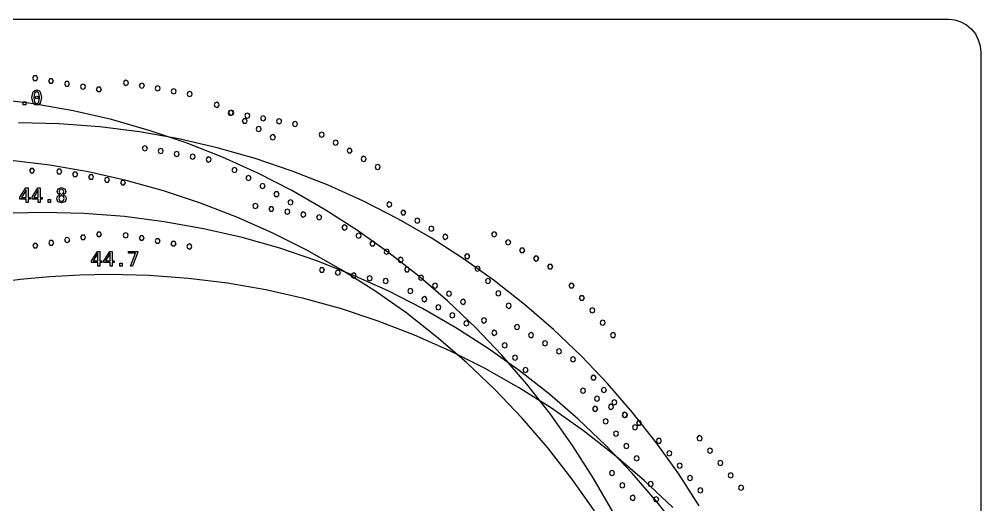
# Model space of a CAD drawing. Extents: x 0 to 302, y 3 to 305.
# Drawn here: x 151.2 to 302.2, y 228.5 to 304.7 of the extents above; entities that cross this region are included whole.
import ezdxf

# ---------------------------------------------------------------- set-up
doc = ezdxf.new("R2010")
doc.units = 0

msp = doc.modelspace()

# ---------------------------------------------------------------- linework, layer by layer
at = {"layer": '44.7', "color": 210}
msp.add_lwpolyline([(5.124733, 304.748579), (297.135278, 304.748579), (298.129654, 304.647513), (299.076751, 304.351862), (299.949954, 303.872952), (300.722652, 303.222107), (301.356214, 302.428332), (301.822408, 301.531309), (302.110208, 300.558378), (302.208591, 299.536877), (302.208591, 7.803112), (302.110208, 6.781611), (301.822408, 5.80868), (301.356214, 4.911657), (300.722652, 4.117882), (299.949954, 3.467037), (299.076751, 2.988127), (298.129654, 2.692476), (297.135278, 2.591409), (5.124733, 2.591409)], dxfattribs=at)
at = {"layer": '44.7', "color": 170}
for points in [[(163.50518, 268.291147), (163.86795, 268.291147), (163.86795, 266.782712), (164.17646, 266.782712), (164.17646, 266.528464), (163.86795, 266.528464), (163.86795, 265.976559), (163.55634, 265.976559), (163.55634, 266.528464), (162.57501, 266.528464), (162.57501, 266.82457), (163.50518, 268.291147)], [(165.41665, 268.291147), (165.77942, 268.291147), (165.77942, 266.782712), (166.08793, 266.782712), (166.08793, 266.528464), (165.77942, 266.528464), (165.77942, 265.976559), (165.46781, 265.976559), (165.46781, 266.528464), (164.48648, 266.528464), (164.48648, 266.82457), (165.41665, 268.291147)]]:
    msp.add_lwpolyline(points, close=True, dxfattribs=at)
for points in [[(163.55638, 268.005893), (162.82619, 266.782712), (163.55638, 266.782712), (163.55638, 268.005893)], [(165.46785, 268.005893), (164.73766, 266.782712), (165.46785, 266.782712), (165.46785, 268.005893)], [(168.36686, 268.291147), (169.82414, 268.291147), (169.82414, 268.157822), (168.99628, 265.976559), (168.66917, 265.976559), (169.47532, 268.027597), (168.36686, 268.027597), (168.36686, 268.291147)], [(166.99795, 266.449399), (167.38863, 266.449399), (167.38863, 265.976559), (166.99795, 265.976559), (166.99795, 266.449399)], [(165.43318, 264.64784), (160.708621, 264.559049), (156.017124, 264.294409), (151.362579, 263.856522), (146.748879, 263.247986)], [(253.821528, 228.036188), (249.329974, 232.310484), (244.652912, 236.339776), (239.800586, 240.11982), (234.783243, 243.646372), (229.611128, 246.915188), (224.294487, 249.922024), (218.843566, 252.662637), (213.268609, 255.132782), (207.579863, 257.328215), (201.787574, 259.244693), (195.901987, 260.877972), (189.933347, 262.223807), (183.891901, 263.277956), (177.787894, 264.036173), (171.631572, 264.494216), (165.43318, 264.64784), (165.43318, 264.64784)]]:
    msp.add_lwpolyline(points, dxfattribs=at)
at = {"layer": '44.8', "color": 170}
for points in [[(152.23452, 278.254411), (152.59729, 278.254411), (152.59729, 276.745976), (152.9058, 276.745976), (152.9058, 276.491728), (152.59729, 276.491728), (152.59729, 275.939824), (152.28568, 275.939824), (152.28568, 276.491728), (151.30435, 276.491728), (151.30435, 276.787834), (152.23452, 278.254411)], [(152.28572, 277.969157), (151.55553, 276.745976), (152.28572, 276.745976), (152.28572, 277.969157)], [(154.14599, 278.254411), (154.50876, 278.254411), (154.50876, 276.745976), (154.81727, 276.745976), (154.81727, 276.491728), (154.50876, 276.491728), (154.50876, 275.939824), (154.19715, 275.939824), (154.19715, 276.491728), (153.21582, 276.491728), (153.21582, 276.787834), (154.14599, 278.254411)], [(154.19719, 277.969157), (153.467, 276.745976), (154.19719, 276.745976), (154.19719, 277.969157)], [(157.56284, 277.169206), (157.24968, 277.359892), (157.13806, 277.696306), (157.32564, 278.133488), (157.83569, 278.296269), (158.34729, 278.133488), (158.53487, 277.696306), (158.4217, 277.359892), (158.11009, 277.169206), (158.46511, 276.963017), (158.58913, 276.561491), (158.38914, 276.071599), (157.83569, 275.894865), (157.28223, 276.070049), (157.0838, 276.558391), (157.20627, 276.961467), (157.56284, 277.169206), (157.56284, 277.169206)], [(157.44967, 277.66685), (157.54887, 277.383147), (157.83567, 277.285477), (158.12402, 277.383147), (158.22322, 277.66685), (158.12402, 277.955205), (157.83567, 278.054425), (157.54887, 277.953656), (157.44967, 277.666852), (157.44967, 277.66685)], [(155.72729, 276.412663), (156.11796, 276.412663), (156.11796, 275.939824), (155.72729, 275.939824), (155.72729, 276.412663)], [(157.83569, 277.038982), (157.51168, 276.921159), (157.39851, 276.590947), (157.51323, 276.257634), (157.83569, 276.139812), (158.1597, 276.256084), (158.27442, 276.590947), (158.15815, 276.921159), (157.83569, 277.038982), (157.83569, 277.038982)], [(154.94679, 274.38871), (150.222231, 274.299919)], [(255.113717, 224.178204), (251.402867, 228.900318), (247.474056, 233.435887), (243.335138, 237.777058), (238.993967, 241.915976), (234.458398, 245.844787), (229.736284, 249.555637), (224.835479, 253.040673), (219.763837, 256.29204), (214.529213, 259.301885), (209.139459, 262.062353), (203.602431, 264.56559), (197.925982, 266.803743), (192.117966, 268.768957), (186.186238, 270.453379), (180.13865, 271.849154), (173.983057, 272.948429), (167.727314, 273.743349), (161.379273, 274.226061), (154.94679, 274.38871), (154.94679, 274.38871)]]:
    msp.add_lwpolyline(points, dxfattribs=at)
at = {"layer": '44.9', "color": 170}
msp.add_lwpolyline([(241.522472, 227.540753), (237.99592, 232.558096), (234.215876, 237.410422), (230.186584, 242.087484), (225.912288, 246.579038), (221.420734, 250.853334), (216.743672, 254.882626), (211.891346, 258.66267), (206.874003, 262.189222), (201.701888, 265.458038), (196.385247, 268.464874), (190.934326, 271.205487), (185.359369, 273.675632), (179.670623, 275.871065), (173.878334, 277.787543), (167.992747, 279.420822), (162.024107, 280.766657), (155.982661, 281.820806), (149.878654, 282.579023)], dxfattribs=at)
at = {"layer": '45.0', "color": 170}
for points in [[(153.95083, 293.636525), (154.276003, 293.560561), (154.51048, 293.332668), (154.70117, 292.435048), (154.51048, 291.538979), (154.276003, 291.311085), (153.95083, 291.235121), (153.625655, 291.311085), (153.39117, 291.538979), (153.20203, 292.435048), (153.39117, 293.332668), (153.625655, 293.560561), (153.95083, 293.636525), (153.95083, 293.636525)], [(153.95083, 293.388478), (153.62371, 293.152834), (153.51674, 292.435048), (153.62371, 291.718813), (153.95083, 291.483168), (154.27794, 291.718813), (154.38646, 292.435048), (154.27794, 293.152834), (153.95083, 293.388478), (153.95083, 293.388478)], [(151.84243, 291.752919), (152.2331, 291.752919), (152.2331, 291.28008), (151.84243, 291.28008), (151.84243, 291.752919)], [(153.74464, 292.442799), (153.80354, 292.590077), (153.94772, 292.652087), (154.09654, 292.590077), (154.15854, 292.442799), (154.09654, 292.295522), (153.94772, 292.235062), (153.80199, 292.293972), (153.74459, 292.4428), (153.74464, 292.442799)], [(257.96368, 228.302407), (254.712313, 233.374049), (251.227277, 238.274854), (247.516427, 242.996968), (243.587616, 247.532537), (239.448698, 251.873708), (235.107527, 256.012626), (230.571958, 259.941437), (225.849844, 263.652287), (220.949039, 267.137323), (215.877397, 270.38869), (210.642773, 273.398535), (205.253019, 276.159003), (199.715991, 278.66224), (194.039542, 280.900393), (188.231526, 282.865607), (182.299798, 284.550029), (176.25221, 285.945804), (170.096617, 287.045079), (163.840874, 287.839999), (157.492833, 288.322711), (151.06035, 288.48536)]]:
    msp.add_lwpolyline(points, dxfattribs=at)
at = {"layer": '45.1', "color": 170}
msp.add_lwpolyline([(244.368105, 227.495903), (241.35826, 232.730527), (238.106893, 237.802169), (234.621857, 242.702974), (230.911007, 247.425088), (226.982196, 251.960657), (222.843278, 256.301828), (218.502107, 260.440746), (213.966538, 264.369557), (209.244424, 268.080407), (204.343619, 271.565443), (199.271977, 274.81681), (194.037353, 277.826655), (188.647599, 280.587123), (183.110571, 283.09036), (177.434122, 285.328513), (171.626106, 287.293727), (165.694378, 288.978149), (159.64679, 290.373924), (153.491197, 291.473199), (147.235454, 292.268119)], dxfattribs=at)
at = {"layer": 'Sketch', "color": 7}
for points in [[(154.09685, 295.486562), (153.89685, 295.832972), (153.496851, 295.832972), (153.296851, 295.486562), (153.496851, 295.140152), (153.89685, 295.140152), (154.09685, 295.486562), (154.09685, 295.486562)], [(156.598259, 295.045497), (156.398259, 295.391906), (155.99826, 295.391906), (155.79826, 295.045497), (155.99826, 294.699087), (156.398259, 294.699087), (156.598259, 295.045497), (156.598259, 295.045497)], [(159.099667, 294.604429), (158.899667, 294.950839), (158.499668, 294.950839), (158.299668, 294.604429), (158.499668, 294.258019), (158.899667, 294.258019), (159.099667, 294.604429), (159.099667, 294.604429)], [(161.601076, 294.163364), (161.483918, 294.446206), (161.201076, 294.563363), (160.918234, 294.446206), (160.801077, 294.163364), (160.918234, 293.880521), (161.201076, 293.763364), (161.483918, 293.880521), (161.601076, 294.163364), (161.601076, 294.163364)], [(168.355686, 294.760371), (168.238367, 295.042916), (167.955687, 295.159911), (167.673008, 295.042916), (167.555688, 294.760371), (167.673008, 294.477826), (167.955687, 294.360832), (168.238367, 294.477826), (168.355686, 294.760371), (168.355686, 294.760371)], [(170.857096, 294.319306), (170.739777, 294.601851), (170.457097, 294.718845), (170.174418, 294.601851), (170.057098, 294.319306), (170.174418, 294.036761), (170.457097, 293.919767), (170.739777, 294.036761), (170.857096, 294.319306), (170.857096, 294.319306)], [(164.102484, 293.722299), (163.902485, 294.068708), (163.502485, 294.068708), (163.302485, 293.722299), (163.502485, 293.375889), (163.902485, 293.375889), (164.102484, 293.722299), (164.102484, 293.722299)], [(173.358504, 293.878241), (173.241184, 294.160786), (172.958505, 294.27778), (172.675825, 294.160786), (172.558505, 293.878241), (172.675825, 293.595696), (172.958505, 293.478701), (173.241184, 293.595696), (173.358504, 293.878241), (173.358504, 293.878241)], [(175.859914, 293.437173), (175.742594, 293.719718), (175.459915, 293.836713), (175.177235, 293.719718), (175.059915, 293.437173), (175.177235, 293.154628), (175.459915, 293.037634), (175.742594, 293.154628), (175.859914, 293.437173), (175.859914, 293.437173)], [(178.361321, 292.996108), (178.244002, 293.278653), (177.961322, 293.395647), (177.678642, 293.278653), (177.561323, 292.996108), (177.678642, 292.713563), (177.961322, 292.596569), (178.244002, 292.713563), (178.361321, 292.996108), (178.361321, 292.996108)], [(182.621676, 291.297633), (182.50432, 291.580111), (182.221677, 291.697069), (181.939034, 291.580111), (181.821678, 291.297633), (181.939034, 291.015155), (182.221677, 290.898197), (182.50432, 291.015155), (182.621676, 291.297633), (182.621676, 291.297633)], [(184.821377, 290.027635), (184.704057, 290.31018), (184.421378, 290.427174), (184.138698, 290.31018), (184.021379, 290.027635), (184.138698, 289.74509), (184.421378, 289.628095), (184.704057, 289.74509), (184.821377, 290.027635), (184.821377, 290.027635)], [(184.911445, 290.053117), (184.794125, 290.335662), (184.511446, 290.452656), (184.228766, 290.335662), (184.111446, 290.053117), (184.228766, 289.770572), (184.511446, 289.653578), (184.794125, 289.770572), (184.911445, 290.053117), (184.911445, 290.053117)], [(187.412855, 289.612049), (187.295535, 289.894594), (187.012856, 290.011589), (186.730176, 289.894594), (186.612856, 289.612049), (186.730176, 289.329504), (187.012856, 289.21251), (187.295535, 289.329504), (187.412855, 289.612049), (187.412855, 289.612049)], [(187.02108, 288.757636), (186.82108, 289.104047), (186.42108, 289.104047), (186.221079, 288.757636), (186.42108, 288.411226), (186.82108, 288.411226), (187.02108, 288.757636), (187.02108, 288.757636)], [(189.914262, 289.170984), (189.796943, 289.453529), (189.514263, 289.570524), (189.231583, 289.453529), (189.114264, 289.170984), (189.231583, 288.888439), (189.514263, 288.771445), (189.796943, 288.888439), (189.914262, 289.170984), (189.914262, 289.170984)], [(192.415672, 288.729919), (192.298353, 289.012464), (192.015673, 289.129458), (191.732993, 289.012464), (191.615674, 288.729919), (191.732993, 288.447374), (192.015673, 288.33038), (192.298353, 288.447374), (192.415672, 288.729919), (192.415672, 288.729919)], [(194.91708, 288.288854), (194.79976, 288.571399), (194.51708, 288.688393), (194.234401, 288.571399), (194.117081, 288.288854), (194.234401, 288.006309), (194.51708, 287.889314), (194.79976, 288.006309), (194.91708, 288.288854), (194.91708, 288.288854)], [(189.220781, 287.487638), (189.103462, 287.770183), (188.820782, 287.887177), (188.538102, 287.770183), (188.420783, 287.487638), (188.538102, 287.205093), (188.820782, 287.088099), (189.103462, 287.205093), (189.220781, 287.487638), (189.220781, 287.487638)], [(199.084894, 286.624058), (198.967575, 286.906603), (198.684895, 287.023597), (198.402215, 286.906603), (198.284896, 286.624058), (198.402215, 286.341513), (198.684895, 286.224518), (198.967575, 286.341513), (199.084894, 286.624058), (199.084894, 286.624058)], [(191.420482, 286.21764), (191.303162, 286.500185), (191.020483, 286.617179), (190.737803, 286.500185), (190.620483, 286.21764), (190.737803, 285.935095), (191.020483, 285.8181), (191.303162, 285.935095), (191.420482, 286.21764), (191.420482, 286.21764)], [(201.284595, 285.354059), (201.167275, 285.636604), (200.884596, 285.753599), (200.601916, 285.636604), (200.484597, 285.354059), (200.601916, 285.071515), (200.884596, 284.95452), (201.167275, 285.071515), (201.284595, 285.354059), (201.284595, 285.354059)], [(171.326203, 284.47986), (171.208884, 284.762405), (170.926204, 284.8794), (170.643524, 284.762405), (170.526205, 284.47986), (170.643524, 284.197315), (170.926204, 284.080321), (171.208884, 284.197315), (171.326203, 284.47986), (171.326203, 284.47986)], [(173.827613, 284.038795), (173.710294, 284.32134), (173.427614, 284.438335), (173.144934, 284.32134), (173.027615, 284.038795), (173.144934, 283.75625), (173.427614, 283.639256), (173.710294, 283.75625), (173.827613, 284.038795), (173.827613, 284.038795)], [(176.329021, 283.59773), (176.211701, 283.880275), (175.929021, 283.997269), (175.646342, 283.880275), (175.529022, 283.59773), (175.646342, 283.315185), (175.929021, 283.198191), (176.211701, 283.315185), (176.329021, 283.59773), (176.329021, 283.59773)], [(203.484298, 284.084061), (203.284298, 284.430472), (202.884298, 284.430472), (202.684297, 284.084061), (202.884298, 283.73765), (203.284298, 283.73765), (203.484298, 284.084061), (203.484298, 284.084061)], [(178.830431, 283.156665), (178.713111, 283.43921), (178.430432, 283.556204), (178.147752, 283.43921), (178.030432, 283.156665), (178.147752, 282.87412), (178.430432, 282.757125), (178.713111, 282.87412), (178.830431, 283.156665), (178.830431, 283.156665)], [(181.331838, 282.715597), (181.214519, 282.998142), (180.931839, 283.115136), (180.649159, 282.998142), (180.53184, 282.715597), (180.649159, 282.433052), (180.931839, 282.316058), (181.214519, 282.433052), (181.331838, 282.715597), (181.331838, 282.715597)], [(205.683999, 282.814063), (205.566679, 283.096608), (205.284, 283.213602), (205.00132, 283.096608), (204.884001, 282.814063), (205.00132, 282.531518), (205.284, 282.414523), (205.566679, 282.531518), (205.683999, 282.814063), (205.683999, 282.814063)], [(153.596475, 280.970968), (153.396475, 281.317377), (152.996475, 281.317377), (152.796476, 280.970968), (152.996475, 280.624558), (153.396475, 280.624558), (153.596475, 280.970968), (153.596475, 280.970968)], [(157.885369, 280.832051), (157.685369, 281.178461), (157.28537, 281.178461), (157.08537, 280.832051), (157.28537, 280.485641), (157.685369, 280.485641), (157.885369, 280.832051), (157.885369, 280.832051)], [(185.40711, 281.084485), (185.28979, 281.36703), (185.00711, 281.484025), (184.724431, 281.36703), (184.607111, 281.084485), (184.724431, 280.80194), (185.00711, 280.684946), (185.28979, 280.80194), (185.40711, 281.084485), (185.40711, 281.084485)], [(207.8837, 281.544064), (207.76638, 281.826609), (207.483701, 281.943604), (207.201021, 281.826609), (207.083701, 281.544064), (207.201021, 281.261519), (207.483701, 281.144525), (207.76638, 281.261519), (207.8837, 281.544064), (207.8837, 281.544064)], [(160.386778, 280.390983), (160.186778, 280.737393), (159.786779, 280.737393), (159.586779, 280.390983), (159.786779, 280.044573), (160.186778, 280.044573), (160.386778, 280.390983), (160.386778, 280.390983)], [(162.888186, 279.949918), (162.688186, 280.296328), (162.288187, 280.296328), (162.088187, 279.949918), (162.288187, 279.603508), (162.688186, 279.603508), (162.888186, 279.949918), (162.888186, 279.949918)], [(165.389595, 279.508853), (165.272438, 279.791695), (164.989595, 279.908852), (164.706753, 279.791695), (164.589596, 279.508853), (164.789596, 279.162443), (165.189595, 279.162443), (165.389595, 279.508853), (165.389595, 279.508853)], [(167.891003, 279.067785), (167.691004, 279.414195), (167.291004, 279.414195), (167.091004, 279.067785), (167.291004, 278.721375), (167.691004, 278.721375), (167.891003, 279.067785), (167.891003, 279.067785)], [(187.606813, 279.814487), (187.489493, 280.097032), (187.206814, 280.214026), (186.924134, 280.097032), (186.806814, 279.814487), (186.924134, 279.531942), (187.206814, 279.414947), (187.489493, 279.531942), (187.606813, 279.814487), (187.606813, 279.814487)], [(189.806514, 278.544488), (189.689194, 278.827033), (189.406514, 278.944028), (189.123835, 278.827033), (189.006515, 278.544488), (189.123835, 278.261943), (189.406514, 278.144949), (189.689194, 278.261943), (189.806514, 278.544488), (189.806514, 278.544488)], [(192.006217, 277.27449), (191.806217, 277.620901), (191.406216, 277.620901), (191.206216, 277.27449), (191.406216, 276.928079), (191.806217, 276.928079), (192.006217, 277.27449), (192.006217, 277.27449)], [(194.205918, 276.004492), (194.088598, 276.287036), (193.805918, 276.404031), (193.523239, 276.287036), (193.405919, 276.004492), (193.523239, 275.721947), (193.805918, 275.604952), (194.088598, 275.721947), (194.205918, 276.004492), (194.205918, 276.004492)], [(188.699964, 275.398604), (188.582645, 275.681148), (188.299965, 275.798143), (188.017286, 275.681148), (187.899966, 275.398604), (188.017286, 275.116059), (188.299965, 274.999064), (188.582645, 275.116059), (188.699964, 275.398604), (188.699964, 275.398604)], [(191.201374, 274.957538), (191.001374, 275.303949), (190.601374, 275.303949), (190.401373, 274.957538), (190.601374, 274.611128), (191.001374, 274.611128), (191.201374, 274.957538), (191.201374, 274.957538)], [(193.702782, 274.516473), (193.585462, 274.799018), (193.302783, 274.916013), (193.020103, 274.799018), (192.902783, 274.516473), (193.020103, 274.233928), (193.302783, 274.116934), (193.585462, 274.233928), (193.702782, 274.516473), (193.702782, 274.516473)], [(209.719577, 275.652653), (209.602257, 275.935197), (209.319577, 276.052192), (209.036898, 275.935197), (208.919578, 275.652653), (209.036898, 275.370108), (209.319577, 275.253113), (209.602257, 275.370108), (209.719577, 275.652653), (209.719577, 275.652653)], [(196.204189, 274.075408), (196.08687, 274.357953), (195.80419, 274.474947), (195.52151, 274.357953), (195.404191, 274.075408), (195.52151, 273.792863), (195.80419, 273.675869), (196.08687, 273.792863), (196.204189, 274.075408), (196.204189, 274.075408)], [(198.705599, 273.63434), (198.58828, 273.916885), (198.3056, 274.03388), (198.02292, 273.916885), (197.905601, 273.63434), (198.02292, 273.351795), (198.3056, 273.234801), (198.58828, 273.351795), (198.705599, 273.63434), (198.705599, 273.63434)], [(211.91928, 274.382654), (211.71928, 274.729065), (211.319279, 274.729065), (211.119279, 274.382654), (211.319279, 274.036244), (211.71928, 274.036244), (211.91928, 274.382654), (211.91928, 274.382654)], [(214.118981, 273.112656), (214.001661, 273.395201), (213.718982, 273.512195), (213.436302, 273.395201), (213.318982, 273.112656), (213.436302, 272.830111), (213.718982, 272.713116), (214.001661, 272.830111), (214.118981, 273.112656), (214.118981, 273.112656)], [(202.68833, 272.036912), (202.57101, 272.319457), (202.288331, 272.436452), (202.005651, 272.319457), (201.888332, 272.036912), (202.005651, 271.754368), (202.288331, 271.637373), (202.57101, 271.754368), (202.68833, 272.036912), (202.68833, 272.036912)], [(216.318681, 271.842657), (216.201362, 272.125202), (215.918682, 272.242197), (215.636003, 272.125202), (215.518683, 271.842657), (215.636003, 271.560113), (215.918682, 271.443118), (216.201362, 271.560113), (216.318681, 271.842657), (216.318681, 271.842657)], [(159.128897, 270.06858), (159.01174, 270.351423), (158.728898, 270.46858), (158.446055, 270.351423), (158.328898, 270.06858), (158.446055, 269.785738), (158.728898, 269.668581), (159.01174, 269.785738), (159.128897, 270.06858), (159.128897, 270.06858)], [(161.630306, 270.509646), (161.430306, 270.856055), (161.030306, 270.856055), (160.830307, 270.509646), (161.030306, 270.163236), (161.430306, 270.163236), (161.630306, 270.509646), (161.630306, 270.509646)], [(164.131714, 270.950711), (163.931715, 271.297121), (163.531715, 271.297121), (163.331715, 270.950711), (163.531715, 270.604301), (163.931715, 270.604301), (164.131714, 270.950711), (164.131714, 270.950711)], [(168.322128, 270.811794), (168.204971, 271.094636), (167.922129, 271.211794), (167.639287, 271.094636), (167.522129, 270.811794), (167.639287, 270.528952), (167.922129, 270.411795), (168.204971, 270.528952), (168.322128, 270.811794), (168.322128, 270.811794)], [(170.823537, 270.370726), (170.623537, 270.717136), (170.223538, 270.717136), (170.023538, 270.370726), (170.223538, 270.024317), (170.623537, 270.024317), (170.823537, 270.370726), (170.823537, 270.370726)], [(204.888031, 270.766914), (204.770711, 271.049459), (204.488032, 271.166453), (204.205352, 271.049459), (204.088032, 270.766914), (204.205352, 270.484369), (204.488032, 270.367375), (204.770711, 270.484369), (204.888031, 270.766914), (204.888031, 270.766914)], [(218.518385, 270.572659), (218.401065, 270.855204), (218.118386, 270.972198), (217.835706, 270.855204), (217.718386, 270.572659), (217.835706, 270.290114), (218.118386, 270.17312), (218.401065, 270.290114), (218.518385, 270.572659), (218.518385, 270.572659)], [(226.182795, 270.97908), (226.065475, 271.261625), (225.782795, 271.378619), (225.500116, 271.261625), (225.382796, 270.97908), (225.500116, 270.696535), (225.782795, 270.57954), (226.065475, 270.696535), (226.182795, 270.97908), (226.182795, 270.97908)], [(154.12608, 269.18645), (153.92608, 269.53286), (153.526081, 269.53286), (153.326081, 269.18645), (153.526081, 268.84004), (153.92608, 268.84004), (154.12608, 269.18645), (154.12608, 269.18645)], [(156.627489, 269.627515), (156.427489, 269.973925), (156.02749, 269.973925), (155.82749, 269.627515), (156.02749, 269.281106), (156.427489, 269.281106), (156.627489, 269.627515), (156.627489, 269.627515)], [(173.324945, 269.929661), (173.124945, 270.276071), (172.724946, 270.276071), (172.524946, 269.929661), (172.724946, 269.583251), (173.124945, 269.583251), (173.324945, 269.929661), (173.324945, 269.929661)], [(175.826354, 269.488596), (175.626354, 269.835006), (175.226355, 269.835006), (175.026355, 269.488596), (175.226355, 269.142186), (175.626354, 269.142186), (175.826354, 269.488596), (175.826354, 269.488596)], [(178.327762, 269.047531), (178.210605, 269.330373), (177.927763, 269.44753), (177.644921, 269.330373), (177.527763, 269.047531), (177.644921, 268.764689), (177.927763, 268.647531), (178.210605, 268.764689), (178.327762, 269.047531), (178.327762, 269.047531)], [(207.087734, 269.496916), (206.887734, 269.843326), (206.487733, 269.843326), (206.287733, 269.496916), (206.487733, 269.150505), (206.887734, 269.150505), (207.087734, 269.496916), (207.087734, 269.496916)], [(228.382495, 269.709081), (228.265176, 269.991626), (227.982496, 270.108621), (227.699816, 269.991626), (227.582497, 269.709081), (227.699816, 269.426537), (227.982496, 269.309542), (228.265176, 269.426537), (228.382495, 269.709081), (228.382495, 269.709081)], [(209.287435, 268.226917), (209.170115, 268.509462), (208.887436, 268.626457), (208.604756, 268.509462), (208.487436, 268.226917), (208.604756, 267.944372), (208.887436, 267.827378), (209.170115, 267.944372), (209.287435, 268.226917), (209.287435, 268.226917)], [(211.487136, 266.956919), (211.369816, 267.239464), (211.087136, 267.356458), (210.804457, 267.239464), (210.687137, 266.956919), (210.804457, 266.674374), (211.087136, 266.557379), (211.369816, 266.674374), (211.487136, 266.956919), (211.487136, 266.956919)], [(221.940896, 267.519485), (221.740895, 267.865896), (221.340895, 267.865896), (221.140894, 267.519485), (221.340895, 267.173074), (221.740895, 267.173074), (221.940896, 267.519485), (221.940896, 267.519485)], [(230.582199, 268.439083), (230.382198, 268.785494), (229.982198, 268.785494), (229.782198, 268.439083), (229.982198, 268.092672), (230.382198, 268.092672), (230.582199, 268.439083), (230.582199, 268.439083)], [(232.781899, 267.169085), (232.66458, 267.45163), (232.3819, 267.568624), (232.099221, 267.45163), (231.981901, 267.169085), (232.099221, 266.88654), (232.3819, 266.769545), (232.66458, 266.88654), (232.781899, 267.169085), (232.781899, 267.169085)], [(212.505012, 265.439507), (212.305012, 265.785918), (211.905012, 265.785918), (211.705011, 265.439507), (211.905012, 265.093097), (212.305012, 265.093097), (212.505012, 265.439507), (212.505012, 265.439507)], [(223.573574, 265.573736), (223.456254, 265.856281), (223.173575, 265.973276), (222.890895, 265.856281), (222.773575, 265.573736), (222.890895, 265.291191), (223.173575, 265.174197), (223.456254, 265.291191), (223.573574, 265.573736), (223.573574, 265.573736)], [(234.981603, 265.899086), (234.781602, 266.245497), (234.381602, 266.245497), (234.181602, 265.899086), (234.381602, 265.552676), (234.781602, 265.552676), (234.981603, 265.899086), (234.981603, 265.899086)], [(199.136726, 265.378349), (198.936725, 265.72476), (198.536725, 265.72476), (198.336724, 265.378349), (198.536725, 265.031939), (198.936725, 265.031939), (199.136726, 265.378349), (199.136726, 265.378349)], [(201.638133, 264.937284), (201.520813, 265.219829), (201.238134, 265.336824), (200.955454, 265.219829), (200.838134, 264.937284), (200.955454, 264.654739), (201.238134, 264.537745), (201.520813, 264.654739), (201.638133, 264.937284), (201.638133, 264.937284)], [(204.13954, 264.496216), (204.022221, 264.778761), (203.739541, 264.895756), (203.456861, 264.778761), (203.339542, 264.496216), (203.456861, 264.213672), (203.739541, 264.096677), (204.022221, 264.213672), (204.13954, 264.496216), (204.13954, 264.496216)], [(206.64095, 264.055151), (206.523631, 264.337696), (206.240951, 264.454691), (205.958271, 264.337696), (205.840952, 264.055151), (205.958271, 263.772606), (206.240951, 263.655612), (206.523631, 263.772606), (206.64095, 264.055151), (206.64095, 264.055151)], [(214.704713, 264.169509), (214.587394, 264.452054), (214.304714, 264.569048), (214.022034, 264.452054), (213.904715, 264.169509), (214.022034, 263.886964), (214.304714, 263.769969), (214.587394, 263.886964), (214.704713, 264.169509), (214.704713, 264.169509)], [(209.142358, 263.614086), (209.025038, 263.896631), (208.742358, 264.013626), (208.459679, 263.896631), (208.342359, 263.614086), (208.459679, 263.331541), (208.742358, 263.214547), (209.025038, 263.331541), (209.142358, 263.614086), (209.142358, 263.614086)], [(216.904414, 262.89951), (216.787094, 263.182055), (216.504415, 263.29905), (216.221735, 263.182055), (216.104415, 262.89951), (216.221735, 262.616965), (216.504415, 262.499971), (216.787094, 262.616965), (216.904414, 262.89951), (216.904414, 262.89951)], [(225.206252, 263.627985), (225.088932, 263.91053), (224.806253, 264.027524), (224.523573, 263.91053), (224.406254, 263.627985), (224.523573, 263.34544), (224.806253, 263.228446), (225.088932, 263.34544), (225.206252, 263.627985), (225.206252, 263.627985)], [(238.328673, 262.909214), (238.128673, 263.255624), (237.728672, 263.255624), (237.528672, 262.909214), (237.728672, 262.562803), (238.128673, 262.562803), (238.328673, 262.909214), (238.328673, 262.909214)], [(213.032545, 262.05034), (212.915226, 262.332885), (212.632546, 262.449879), (212.349866, 262.332885), (212.232547, 262.05034), (212.349866, 261.767795), (212.632546, 261.6508), (212.915226, 261.767795), (213.032545, 262.05034), (213.032545, 262.05034)], [(219.104117, 261.629512), (218.986798, 261.912057), (218.704118, 262.029051), (218.421438, 261.912057), (218.304119, 261.629512), (218.421438, 261.346967), (218.704118, 261.229973), (218.986798, 261.346967), (219.104117, 261.629512), (219.104117, 261.629512)], [(226.83893, 261.682234), (226.721611, 261.964779), (226.438931, 262.081773), (226.156251, 261.964779), (226.038932, 261.682234), (226.156251, 261.399689), (226.438931, 261.282694), (226.721611, 261.399689), (226.83893, 261.682234), (226.83893, 261.682234)], [(239.961351, 260.963465), (239.761351, 261.309876), (239.36135, 261.309876), (239.16135, 260.963465), (239.36135, 260.617054), (239.761351, 260.617054), (239.961351, 260.963465), (239.961351, 260.963465)], [(215.232249, 260.780341), (215.114929, 261.062886), (214.832249, 261.179881), (214.54957, 261.062886), (214.43225, 260.780341), (214.54957, 260.497796), (214.832249, 260.380802), (215.114929, 260.497796), (215.232249, 260.780341), (215.232249, 260.780341)], [(217.431949, 259.510343), (217.31463, 259.792888), (217.03195, 259.909882), (216.749271, 259.792888), (216.631951, 259.510343), (216.749271, 259.227798), (217.03195, 259.110804), (217.31463, 259.227798), (217.431949, 259.510343), (217.431949, 259.510343)], [(221.303818, 260.359514), (221.186498, 260.642058), (220.903819, 260.759053), (220.621139, 260.642058), (220.50382, 260.359514), (220.621139, 260.076969), (220.903819, 259.959974), (221.186498, 260.076969), (221.303818, 260.359514), (221.303818, 260.359514)], [(228.471608, 259.736482), (228.354289, 260.019027), (228.071609, 260.136022), (227.788929, 260.019027), (227.67161, 259.736482), (227.788929, 259.453937), (228.071609, 259.336943), (228.354289, 259.453937), (228.471608, 259.736482), (228.471608, 259.736482)], [(219.631653, 258.240345), (219.514333, 258.522889), (219.231654, 258.639884), (218.948974, 258.522889), (218.831654, 258.240345), (218.948974, 257.9578), (219.231654, 257.840805), (219.514333, 257.9578), (219.631653, 258.240345), (219.631653, 258.240345)], [(241.594029, 259.017714), (241.476673, 259.300192), (241.19403, 259.41715), (240.911387, 259.300192), (240.794031, 259.017714), (240.911387, 258.735236), (241.19403, 258.618278), (241.476673, 258.735236), (241.594029, 259.017714), (241.594029, 259.017714)], [(221.831354, 256.970346), (221.714034, 257.252891), (221.431354, 257.369886), (221.148675, 257.252891), (221.031355, 256.970346), (221.148675, 256.687801), (221.431354, 256.570807), (221.714034, 256.687801), (221.831354, 256.970346), (221.831354, 256.970346)], [(224.575448, 257.432945), (224.458092, 257.715423), (224.175448, 257.832381), (223.892805, 257.715423), (223.775449, 257.432945), (223.892805, 257.150467), (224.175448, 257.033509), (224.458092, 257.150467), (224.575448, 257.432945), (224.575448, 257.432945)], [(229.78623, 256.391932), (229.668911, 256.674477), (229.386231, 256.791471), (229.103551, 256.674477), (228.986232, 256.391932), (229.103551, 256.109387), (229.386231, 255.992392), (229.668911, 256.109387), (229.78623, 256.391932), (229.78623, 256.391932)], [(243.226708, 257.071962), (243.109388, 257.354507), (242.826708, 257.471502), (242.544029, 257.354507), (242.426709, 257.071962), (242.544029, 256.789418), (242.826708, 256.672423), (243.109388, 256.789418), (243.226708, 257.071962), (243.226708, 257.071962)], [(226.208126, 255.487194), (226.090806, 255.769739), (225.808127, 255.886733), (225.525447, 255.769739), (225.408127, 255.487194), (225.525447, 255.204649), (225.808127, 255.087654), (226.090806, 255.204649), (226.208126, 255.487194), (226.208126, 255.487194)], [(231.985931, 255.121933), (231.868612, 255.404478), (231.585932, 255.521473), (231.303252, 255.404478), (231.185933, 255.121933), (231.303252, 254.839389), (231.585932, 254.722394), (231.868612, 254.839389), (231.985931, 255.121933), (231.985931, 255.121933)], [(244.859386, 255.126214), (244.742066, 255.408759), (244.459386, 255.525753), (244.176707, 255.408759), (244.059387, 255.126214), (244.176707, 254.843669), (244.459386, 254.726674), (244.742066, 254.843669), (244.859386, 255.126214), (244.859386, 255.126214)], [(227.840804, 253.541443), (227.723484, 253.823987), (227.440805, 253.940982), (227.158125, 253.823987), (227.040806, 253.541443), (227.158125, 253.258898), (227.440805, 253.141903), (227.723484, 253.258898), (227.840804, 253.541443), (227.840804, 253.541443)], [(234.185634, 253.851935), (234.068315, 254.13448), (233.785635, 254.251474), (233.502956, 254.13448), (233.385636, 253.851935), (233.502956, 253.56939), (233.785635, 253.452396), (234.068315, 253.56939), (234.185634, 253.851935), (234.185634, 253.851935)], [(236.385335, 252.581937), (236.268016, 252.864482), (235.985336, 252.981476), (235.702656, 252.864482), (235.585337, 252.581937), (235.702656, 252.299392), (235.985336, 252.182397), (236.268016, 252.299392), (236.385335, 252.581937), (236.385335, 252.581937)], [(229.473485, 251.595694), (229.356165, 251.878239), (229.073486, 251.995233), (228.790806, 251.878239), (228.673486, 251.595694), (228.790806, 251.313149), (229.073486, 251.196154), (229.356165, 251.313149), (229.473485, 251.595694), (229.473485, 251.595694)], [(238.585036, 251.311938), (238.467716, 251.594483), (238.185037, 251.711478), (237.902357, 251.594483), (237.785037, 251.311938), (237.902357, 251.029393), (238.185037, 250.912399), (238.467716, 251.029393), (238.585036, 251.311938), (238.585036, 251.311938)], [(231.106163, 249.649943), (230.988843, 249.932487), (230.706164, 250.049482), (230.423484, 249.932487), (230.306165, 249.649943), (230.423484, 249.367398), (230.706164, 249.250403), (230.988843, 249.367398), (231.106163, 249.649943), (231.106163, 249.649943)], [(241.781228, 248.448671), (241.581227, 248.795082), (241.181227, 248.795082), (240.981227, 248.448671), (241.181227, 248.102261), (241.581227, 248.102261), (241.781228, 248.448671), (241.781228, 248.448671)], [(240.130448, 246.405359), (240.013129, 246.687904), (239.730449, 246.804899), (239.447769, 246.687904), (239.33045, 246.405359), (239.447769, 246.122814), (239.730449, 246.00582), (240.013129, 246.122814), (240.130448, 246.405359), (240.130448, 246.405359)], [(243.413906, 246.502923), (243.296586, 246.785467), (243.013907, 246.902462), (242.731227, 246.785467), (242.613907, 246.502923), (242.731227, 246.220378), (243.013907, 246.103383), (243.296586, 246.220378), (243.413906, 246.502923), (243.413906, 246.502923)], [(242.330149, 245.135361), (242.212829, 245.417906), (241.93015, 245.5349), (241.64747, 245.417906), (241.530151, 245.135361), (241.64747, 244.852816), (241.93015, 244.735821), (242.212829, 244.852816), (242.330149, 245.135361), (242.330149, 245.135361)], [(245.046584, 244.557171), (244.929264, 244.839716), (244.646585, 244.956711), (244.363905, 244.839716), (244.246586, 244.557171), (244.363905, 244.274626), (244.646585, 244.157632), (244.929264, 244.274626), (245.046584, 244.557171), (245.046584, 244.557171)], [(242.053694, 243.549985), (241.936338, 243.832463), (241.653694, 243.949421), (241.371051, 243.832463), (241.253695, 243.549985), (241.371051, 243.267507), (241.653694, 243.150549), (241.936338, 243.267507), (242.053694, 243.549985), (242.053694, 243.549985)], [(244.529852, 243.865362), (244.412533, 244.147907), (244.129853, 244.264902), (243.847174, 244.147907), (243.729854, 243.865362), (243.847174, 243.582817), (244.129853, 243.465823), (244.412533, 243.582817), (244.529852, 243.865362), (244.529852, 243.865362)], [(243.686372, 241.604234), (243.569052, 241.886779), (243.286373, 242.003773), (243.003693, 241.886779), (242.886373, 241.604234), (243.003693, 241.321689), (243.286373, 241.204694), (243.569052, 241.321689), (243.686372, 241.604234), (243.686372, 241.604234)], [(246.679262, 242.611423), (246.561943, 242.893967), (246.279263, 243.010962), (245.996583, 242.893967), (245.879264, 242.611423), (245.996583, 242.328878), (246.279263, 242.211883), (246.561943, 242.328878), (246.679262, 242.611423), (246.679262, 242.611423)], [(246.729553, 242.595364), (246.612234, 242.877909), (246.329554, 242.994903), (246.046874, 242.877909), (245.929555, 242.595364), (246.046874, 242.312819), (246.329554, 242.195824), (246.612234, 242.312819), (246.729553, 242.595364), (246.729553, 242.595364)], [(248.929256, 241.325366), (248.729256, 241.671776), (248.329256, 241.671776), (248.129255, 241.325366), (248.329256, 240.978955), (248.729256, 240.978955), (248.929256, 241.325366), (248.929256, 241.325366)], [(248.31194, 240.665671), (248.194621, 240.948216), (247.911941, 241.065211), (247.629262, 240.948216), (247.511942, 240.665671), (247.629262, 240.383126), (247.911941, 240.266132), (248.194621, 240.383126), (248.31194, 240.665671), (248.31194, 240.665671)], [(245.31905, 239.658482), (245.20173, 239.941027), (244.919051, 240.058022), (244.636371, 239.941027), (244.519052, 239.658482), (244.636371, 239.375937), (244.919051, 239.258943), (245.20173, 239.375937), (245.31905, 239.658482), (245.31905, 239.658482)], [(252.050005, 238.525403), (251.850005, 238.871813), (251.450004, 238.871813), (251.250004, 238.525403), (251.450004, 238.178992), (251.850005, 238.178992), (252.050005, 238.525403), (252.050005, 238.525403)], [(258.441471, 238.939714), (258.324151, 239.222259), (258.041472, 239.339253), (257.758792, 239.222259), (257.641472, 238.939714), (257.758792, 238.657169), (258.041472, 238.540174), (258.324151, 238.657169), (258.441471, 238.939714), (258.441471, 238.939714)], [(246.951728, 237.712734), (246.834409, 237.995279), (246.551729, 238.112273), (246.269049, 237.995279), (246.15173, 237.712734), (246.269049, 237.430189), (246.551729, 237.313194), (246.834409, 237.430189), (246.951728, 237.712734), (246.951728, 237.712734)], [(260.074149, 236.993965), (259.95683, 237.27651), (259.67415, 237.393504), (259.39147, 237.27651), (259.274151, 236.993965), (259.39147, 236.71142), (259.67415, 236.594426), (259.95683, 236.71142), (260.074149, 236.993965), (260.074149, 236.993965)], [(248.584406, 235.766982), (248.467087, 236.049527), (248.184407, 236.166522), (247.901727, 236.049527), (247.784408, 235.766982), (247.901727, 235.484437), (248.184407, 235.367443), (248.467087, 235.484437), (248.584406, 235.766982), (248.584406, 235.766982)], [(253.682681, 236.579651), (253.565361, 236.862196), (253.282681, 236.979191), (253.000002, 236.862196), (252.882682, 236.579651), (253.000002, 236.297106), (253.282681, 236.180112), (253.565361, 236.297106), (253.682681, 236.579651), (253.682681, 236.579651)], [(255.315361, 234.6339), (255.198042, 234.916445), (254.915362, 235.033439), (254.632683, 234.916445), (254.515363, 234.6339), (254.632683, 234.351355), (254.915362, 234.234361), (255.198042, 234.351355), (255.315361, 234.6339), (255.315361, 234.6339)], [(261.706827, 235.048214), (261.589508, 235.330759), (261.306828, 235.447753), (261.024148, 235.330759), (260.906829, 235.048214), (261.024148, 234.765669), (261.306828, 234.648674), (261.589508, 234.765669), (261.706827, 235.048214), (261.706827, 235.048214)], [(244.688248, 233.463445), (244.570929, 233.74599), (244.288249, 233.862985), (244.005569, 233.74599), (243.88825, 233.463445), (244.005569, 233.1809), (244.288249, 233.063906), (244.570929, 233.1809), (244.688248, 233.463445), (244.688248, 233.463445)], [(256.94804, 232.688151), (256.83072, 232.970696), (256.54804, 233.087691), (256.265361, 232.970696), (256.148041, 232.688151), (256.265361, 232.405606), (256.54804, 232.288612), (256.83072, 232.405606), (256.94804, 232.688151), (256.94804, 232.688151)], [(263.339506, 233.102462), (263.222186, 233.385007), (262.939506, 233.502002), (262.656827, 233.385007), (262.539507, 233.102462), (262.656827, 232.819918), (262.939506, 232.702923), (263.222186, 232.819918), (263.339506, 233.102462), (263.339506, 233.102462)], [(246.320926, 231.517694), (246.203607, 231.800239), (245.920927, 231.917233), (245.638248, 231.800239), (245.520928, 231.517694), (245.638248, 231.235149), (245.920927, 231.118154), (246.203607, 231.235149), (246.320926, 231.517694), (246.320926, 231.517694)], [(250.75627, 231.727371), (250.638951, 232.009916), (250.356271, 232.126911), (250.073591, 232.009916), (249.956272, 231.727371), (250.073591, 231.444827), (250.356271, 231.327832), (250.638951, 231.444827), (250.75627, 231.727371), (250.75627, 231.727371)], [(258.580718, 230.7424), (258.463398, 231.024945), (258.180719, 231.141939), (257.898039, 231.024945), (257.780719, 230.7424), (257.898039, 230.459855), (258.180719, 230.342861), (258.463398, 230.459855), (258.580718, 230.7424), (258.580718, 230.7424)], [(264.972184, 231.156711), (264.854864, 231.439256), (264.572184, 231.556251), (264.289505, 231.439256), (264.172185, 231.156711), (264.289505, 230.874166), (264.572184, 230.757172), (264.854864, 230.874166), (264.972184, 231.156711), (264.972184, 231.156711)], [(247.953605, 229.571942), (247.836285, 229.854487), (247.553605, 229.971482), (247.270926, 229.854487), (247.153606, 229.571942), (247.270926, 229.289398), (247.553605, 229.172403), (247.836285, 229.289398), (247.953605, 229.571942), (247.953605, 229.571942)], [(251.624999, 229.340555), (251.50768, 229.6231), (251.225, 229.740094), (250.942321, 229.6231), (250.825001, 229.340555), (250.942321, 229.05801), (251.225, 228.941016), (251.50768, 229.05801), (251.624999, 229.340555), (251.624999, 229.340555)]]:
    msp.add_lwpolyline(points, dxfattribs=at)

doc.saveas('drawing.dxf')
